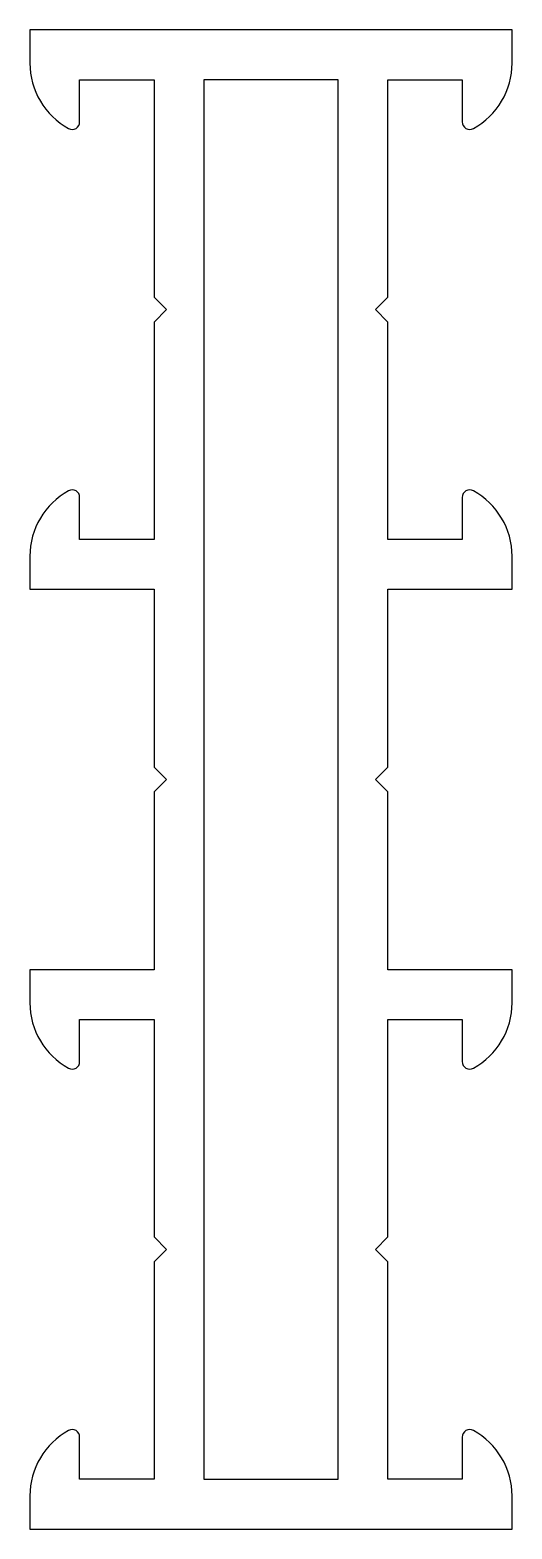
# Model space of a CAD drawing. Extents: x 257.9 to 277.3, y 209.3 to 269.6.
import ezdxf

# ---------------------------------------------------------------- set-up
doc = ezdxf.new("R2010")
doc.units = 0
doc.layers.add('ANA', color=220, linetype='CONTINUOUS')

msp = doc.modelspace()

# ---------------------------------------------------------------- linework, layer by layer
at = {"layer": 'ANA'}
msp.add_lwpolyline([(277.349, 209.262), (277.349, 210.596, 0.273653), (275.794, 213.225, 0.570287), (275.349, 212.962), (275.349, 211.262), (272.349, 211.262), (272.349, 220.012), (271.849, 220.512), (272.349, 221.012), (272.349, 229.762), (275.349, 229.762), (275.349, 228.062, 0.570287), (275.794, 227.799, 0.273653), (277.349, 230.429), (277.349, 231.762), (272.349, 231.762), (272.349, 238.912), (271.849, 239.412), (272.349, 239.912), (272.349, 247.062), (277.349, 247.062), (277.349, 248.396, 0.273653), (275.794, 251.025, 0.570287), (275.349, 250.762), (275.349, 249.062), (272.349, 249.062), (272.349, 257.812), (271.849, 258.312), (272.349, 258.812), (272.349, 267.562), (275.349, 267.562), (275.349, 265.862, 0.570287), (275.794, 265.599, 0.273653), (277.349, 268.229), (277.349, 269.562), (257.949, 269.562), (257.949, 268.229, 0.273653), (259.505, 265.599, 0.570287), (259.949, 265.862), (259.949, 267.562), (262.949, 267.562), (262.949, 258.812), (263.449, 258.312), (262.949, 257.812), (262.949, 249.062), (259.949, 249.062), (259.949, 250.762, 0.570287), (259.505, 251.025, 0.273653), (257.949, 248.396), (257.949, 247.062), (262.949, 247.062), (262.949, 239.912), (263.449, 239.412), (262.949, 238.912), (262.949, 231.762), (257.949, 231.762), (257.949, 230.429, 0.273653), (259.505, 227.799, 0.570287), (259.949, 228.062), (259.949, 229.762), (262.949, 229.762), (262.949, 221.012), (263.449, 220.512), (262.949, 220.012), (262.949, 211.262), (259.949, 211.262), (259.949, 212.962, 0.570287), (259.505, 213.225, 0.273653), (257.949, 210.596), (257.949, 209.262)], format="xyb", close=True, dxfattribs=at)
msp.add_lwpolyline([(270.349, 211.262), (270.349, 267.562), (264.949, 267.562), (264.949, 211.262)], close=True, dxfattribs=at)

doc.saveas('drawing.dxf')
